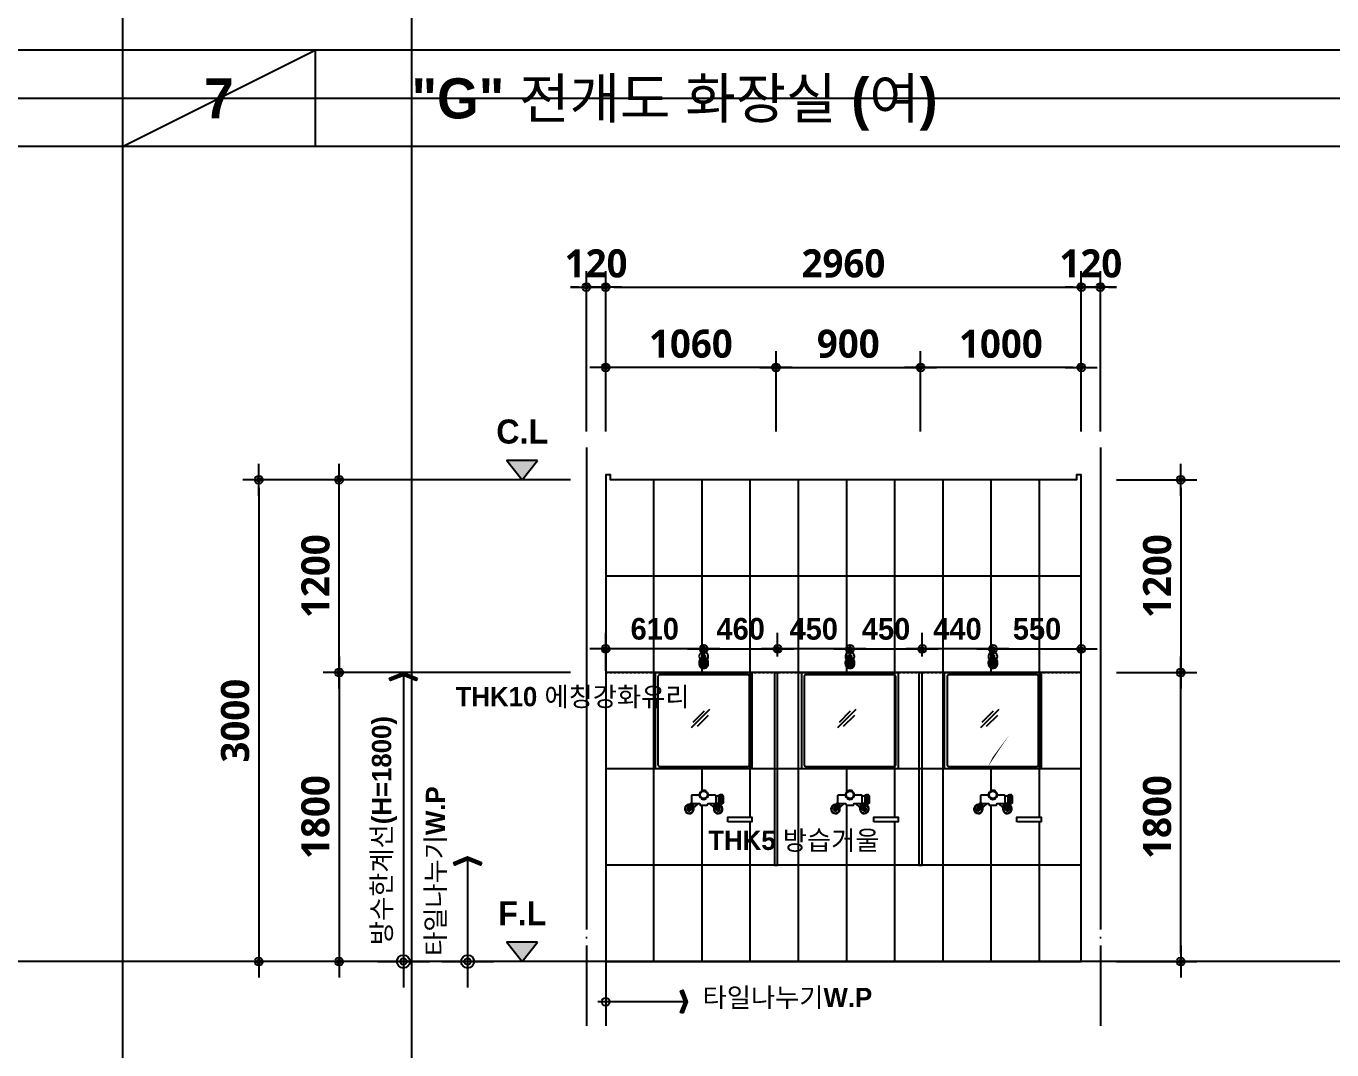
# Model space of a CAD drawing. Header units: millimetres. Extents: x 0 to 336000, y 0 to 30768.
# Drawn here: x 102138 to 110267, y 15100 to 21475 of the extents above; entities that cross this region are included whole.
import ezdxf
from ezdxf.enums import TextEntityAlignment as Align

# ---------------------------------------------------------------- set-up
doc = ezdxf.new("R2010")
doc.units = ezdxf.units.MM
doc.header["$LTSCALE"] = 50
doc.linetypes.add('CEN', pattern=[62, 60, -1, 0, -1])
doc.linetypes.add('HID', pattern=[0.5, 0.25, -0.25])
doc.layers.get('Defpoints').update_dxf_attribs({"color": 153})
for name, color, linetype in [('A-ANNO-DIM', 4, 'Continuous'), ('A-ANNO-GRA1', 7, 'Continuous'), ('A-ANNO-LEAD', 4, 'Continuous'), ('A-ANNO-SYMB', 7, 'Continuous'), ('A-ANNO-TEXT1', 7, 'Continuous'), ('A-CEN', 1, 'CEN'), ('A-FLOR-TOIL-ELE2', 4, 'Continuous'), ('A-FLOR-TOIL-TILE', 8, 'Continuous'), ('A-FLOR-TOIL-WALL', 6, 'Continuous'), ('A-ST-AXIS-DIM', 7, 'Continuous'), ('A-TOIL-FUR', 5, 'Continuous'), ('CEN', 1, 'Continuous'), ('DIM', 7, 'Continuous'), ('ELE2', 3, 'Continuous'), ('FUR', 4, 'Continuous'), ('HAT', 5, 'Continuous'), ('HID', 7, 'HID')]:
    doc.layers.add(name, color=color, linetype=linetype)
doc.layers.add('G(그리드1)', color=185, linetype='Continuous', plot=False)
doc.layers.add('G(그리드2)', color=235, linetype='Continuous', plot=False)
doc.styles.add('2020음성 1차', font='나눔고딕Bold.ttf')
doc.styles.add('SH_진천_나눔', font='')
doc.styles.get("Standard").update_dxf_attribs({"font": 'arial.ttf'})
doc.styles.get('SH_진천_나눔').set_extended_font_data('NanumGothic', bold=True)
doc.dimstyles.new('SHP 50', dxfattribs={"dimscale": 50, "dimtxt": 3.5, "dimasz": 1, "dimexe": 2, "dimexo": 2, "dimgap": 1, "dimtad": 1, "dimdec": 0, "dimzin": 0, "dimdsep": 46, "dimtxsty": 'SH_진천_나눔', "dimblk": 'DIMDOT', "dimcen": 0.09, "dimclrd": 256, "dimclre": 256, "dimclrt": 3, "dimadec": 0, "dimazin": 1, "dimtfac": 1, "dimtdec": 0, "dimtix": 1, "dimtmove": 2, "dimatfit": 0, "dimldrblk": 'DIMDOT', "dimfxl": 1, "dimtolj": 1, "dimtzin": 0, "dimlwd": -1, "dimlwe": -1, "dimarcsym": 0})
doc.dimstyles.new('SHP 50내부', dxfattribs={"dimscale": 50, "dimtxt": 2.7, "dimasz": 1, "dimexe": 2, "dimexo": 2, "dimgap": 1, "dimtad": 1, "dimdec": 0, "dimzin": 0, "dimdsep": 46, "dimtxsty": '2020음성 1차', "dimblk": 'DIMDOT', "dimcen": 0.09, "dimclrd": 256, "dimclre": 256, "dimclrt": 3, "dimadec": 0, "dimazin": 1, "dimtfac": 1, "dimtdec": 0, "dimtix": 1, "dimtmove": 2, "dimatfit": 0, "dimldrblk": 'DIMDOT', "dimfxl": 1, "dimtolj": 1, "dimtzin": 0, "dimlwd": -1, "dimlwe": -1, "dimarcsym": 0})

# ---------------------------------------------------------------- blocks, each defined once
blk = doc.blocks.new('DIMDOT')
at = {"color": 0}
blk.add_line((-2, 0), (2, 0), dxfattribs=at)
for radius in [0.5, 0.25]:
    blk.add_circle((0, 0), radius, dxfattribs=at)
blk = doc.blocks.new('*D21363')
at = {"layer": 'A-ST-AXIS-DIM'}
for p, q in [((105626.1, 18950), (105626.1, 19950)), ((105746.1, 18950), (105746.1, 19950)), ((105576.1, 19850), (105526.1, 19850)), ((105746.1, 19850), (105626.1, 19850)), ((105796.1, 19850), (105846.1, 19850))]:
    blk.add_line(p, q, dxfattribs=at)
at = {"layer": 'Defpoints', "color": 0}
for p in [(105626.1, 19850), (105626.1, 18850), (105746.1, 18850)]:
    blk.add_point(p, dxfattribs=at)
at = {"layer": 'A-ST-AXIS-DIM', "linetype": 'ByBlock', "xscale": 50, "yscale": 50, "zscale": 50}
blk.add_blockref('DIMDOT', (105626.1, 19850), dxfattribs=at)
at = {"layer": 'A-ST-AXIS-DIM', "linetype": 'ByBlock', "xscale": 50, "yscale": 50, "zscale": 50, "rotation": 180}
blk.add_blockref('DIMDOT', (105746.1, 19850), dxfattribs=at)
at = {"layer": 'A-ST-AXIS-DIM', "color": 3, "insert": (105686.1, 19996.2), "char_height": 175, "attachment_point": 5, "style": 'SH_진천_나눔'}
blk.add_mtext('\\A1;120', dxfattribs=at)
blk = doc.blocks.new('*D21364')
at = {"layer": 'A-ST-AXIS-DIM'}
for p, q in [((105746.1, 18950), (105746.1, 19950)), ((108706.1, 18950), (108706.1, 19950)), ((105796.1, 19850), (108656.1, 19850))]:
    blk.add_line(p, q, dxfattribs=at)
at = {"layer": 'Defpoints', "color": 0}
for p in [(108706.1, 19850), (105746.1, 18850), (108706.1, 18850)]:
    blk.add_point(p, dxfattribs=at)
at = {"layer": 'A-ST-AXIS-DIM', "linetype": 'ByBlock', "xscale": 50, "yscale": 50, "zscale": 50, "rotation": 180}
blk.add_blockref('DIMDOT', (105746.1, 19850), dxfattribs=at)
at = {"layer": 'A-ST-AXIS-DIM', "linetype": 'ByBlock', "xscale": 50, "yscale": 50, "zscale": 50}
blk.add_blockref('DIMDOT', (108706.1, 19850), dxfattribs=at)
at = {"layer": 'A-ST-AXIS-DIM', "color": 3, "insert": (107226.1, 19996.6), "char_height": 175, "attachment_point": 5, "style": 'SH_진천_나눔'}
blk.add_mtext('\\A1;2960', dxfattribs=at)
blk = doc.blocks.new('*D21365')
at = {"layer": 'A-ST-AXIS-DIM'}
for p, q in [((108706.1, 18950), (108706.1, 19950)), ((108826.1, 18950), (108826.1, 19950)), ((108656.1, 19850), (108606.1, 19850)), ((108706.1, 19850), (108826.1, 19850)), ((108876.1, 19850), (108926.1, 19850))]:
    blk.add_line(p, q, dxfattribs=at)
at = {"layer": 'Defpoints', "color": 0}
for p in [(108826.1, 19850), (108706.1, 18850), (108826.1, 18850)]:
    blk.add_point(p, dxfattribs=at)
at = {"layer": 'A-ST-AXIS-DIM', "linetype": 'ByBlock', "xscale": 50, "yscale": 50, "zscale": 50}
blk.add_blockref('DIMDOT', (108706.1, 19850), dxfattribs=at)
at = {"layer": 'A-ST-AXIS-DIM', "linetype": 'ByBlock', "xscale": 50, "yscale": 50, "zscale": 50, "rotation": 180}
blk.add_blockref('DIMDOT', (108826.1, 19850), dxfattribs=at)
at = {"layer": 'A-ST-AXIS-DIM', "color": 3, "insert": (108766.1, 19996.2), "char_height": 175, "attachment_point": 5, "style": 'SH_진천_나눔'}
blk.add_mtext('\\A1;120', dxfattribs=at)
blk = doc.blocks.new('*D21366')
at = {"layer": 'A-ST-AXIS-DIM'}
for p, q in [((105526.1, 18650), (103486.1, 18650)), ((103586.1, 18600), (103586.1, 15700)), ((105526.1, 15650), (103486.1, 15650))]:
    blk.add_line(p, q, dxfattribs=at)
at = {"layer": 'Defpoints', "color": 0}
for p in [(105626.1, 18650), (103586.1, 15650), (105626.1, 15650)]:
    blk.add_point(p, dxfattribs=at)
at = {"layer": 'A-ST-AXIS-DIM', "linetype": 'ByBlock', "xscale": 50, "yscale": 50, "zscale": 50}
for p, rotation in [((103586.1, 18650), 90), ((103586.1, 15650), 270)]:
    blk.add_blockref('DIMDOT', p, dxfattribs=dict(at, rotation=rotation))
at = {"layer": 'A-ST-AXIS-DIM', "color": 3, "insert": (103439.5, 17150), "char_height": 175, "attachment_point": 5, "rotation": 90, "style": 'SH_진천_나눔'}
blk.add_mtext('\\A1;3000', dxfattribs=at)
blk = doc.blocks.new('*D21367')
at = {"layer": 'A-ST-AXIS-DIM'}
for p, q in [((105526.1, 18650), (103986.1, 18650)), ((104086.1, 17500), (104086.1, 18600)), ((105526.1, 17450), (103986.1, 17450))]:
    blk.add_line(p, q, dxfattribs=at)
at = {"layer": 'Defpoints', "color": 0}
for p in [(104086.1, 18650), (105626.1, 18650), (105626.1, 17450)]:
    blk.add_point(p, dxfattribs=at)
at = {"layer": 'A-ST-AXIS-DIM', "linetype": 'ByBlock', "xscale": 50, "yscale": 50, "zscale": 50}
for p, rotation in [((104086.1, 18650), 90), ((104086.1, 17450), 270)]:
    blk.add_blockref('DIMDOT', p, dxfattribs=dict(at, rotation=rotation))
at = {"layer": 'A-ST-AXIS-DIM', "color": 3, "insert": (103939.9, 18050), "char_height": 175, "attachment_point": 5, "rotation": 90, "style": 'SH_진천_나눔'}
blk.add_mtext('\\A1;1200', dxfattribs=at)
blk = doc.blocks.new('*D21368')
at = {"layer": 'A-ST-AXIS-DIM'}
for p, q in [((105526.1, 17450), (103986.1, 17450)), ((104086.1, 17400), (104086.1, 15700)), ((105526.1, 15650), (103986.1, 15650))]:
    blk.add_line(p, q, dxfattribs=at)
at = {"layer": 'Defpoints', "color": 0}
for p in [(105626.1, 17450), (104086.1, 15650), (105626.1, 15650)]:
    blk.add_point(p, dxfattribs=at)
at = {"layer": 'A-ST-AXIS-DIM', "linetype": 'ByBlock', "xscale": 50, "yscale": 50, "zscale": 50}
for p, rotation in [((104086.1, 17450), 90), ((104086.1, 15650), 270)]:
    blk.add_blockref('DIMDOT', p, dxfattribs=dict(at, rotation=rotation))
at = {"layer": 'A-ST-AXIS-DIM', "color": 3, "insert": (103939.5, 16550), "char_height": 175, "attachment_point": 5, "rotation": 90, "style": 'SH_진천_나눔'}
blk.add_mtext('\\A1;1800', dxfattribs=at)
blk = doc.blocks.new('*D21369')
at = {"layer": 'A-ST-AXIS-DIM'}
for p, q in [((108926.1, 17450), (109426.1, 17450)), ((109326.1, 15700), (109326.1, 17400)), ((108926.1, 15650), (109426.1, 15650))]:
    blk.add_line(p, q, dxfattribs=at)
at = {"layer": 'Defpoints', "color": 0}
for p in [(108826.1, 17450), (109326.1, 17450), (108826.1, 15650)]:
    blk.add_point(p, dxfattribs=at)
at = {"layer": 'A-ST-AXIS-DIM', "linetype": 'ByBlock', "xscale": 50, "yscale": 50, "zscale": 50}
for p, rotation in [((109326.1, 17450), 90), ((109326.1, 15650), 270)]:
    blk.add_blockref('DIMDOT', p, dxfattribs=dict(at, rotation=rotation))
at = {"layer": 'A-ST-AXIS-DIM', "color": 3, "insert": (109179.5, 16550), "char_height": 175, "attachment_point": 5, "rotation": 90, "style": 'SH_진천_나눔'}
blk.add_mtext('\\A1;1800', dxfattribs=at)
blk = doc.blocks.new('*D21370')
at = {"layer": 'A-ST-AXIS-DIM'}
for p, q in [((108926.1, 18650), (109426.1, 18650)), ((109326.1, 18600), (109326.1, 17500)), ((108926.1, 17450), (109426.1, 17450))]:
    blk.add_line(p, q, dxfattribs=at)
at = {"layer": 'Defpoints', "color": 0}
for p in [(108826.1, 18650), (108826.1, 17450), (109326.1, 17450)]:
    blk.add_point(p, dxfattribs=at)
at = {"layer": 'A-ST-AXIS-DIM', "linetype": 'ByBlock', "xscale": 50, "yscale": 50, "zscale": 50}
for p, rotation in [((109326.1, 18650), 90), ((109326.1, 17450), 270)]:
    blk.add_blockref('DIMDOT', p, dxfattribs=dict(at, rotation=rotation))
at = {"layer": 'A-ST-AXIS-DIM', "color": 3, "insert": (109179.9, 18050), "char_height": 175, "attachment_point": 5, "rotation": 90, "style": 'SH_진천_나눔'}
blk.add_mtext('\\A1;1200', dxfattribs=at)
blk = doc.blocks.new('*D21371')
at = {"layer": 'A-ST-AXIS-DIM'}
for p, q in [((105746.1, 18950), (105746.1, 19450)), ((106806.1, 18950), (106806.1, 19450)), ((106756.1, 19350), (105796.1, 19350))]:
    blk.add_line(p, q, dxfattribs=at)
at = {"layer": 'Defpoints', "color": 0}
for p in [(105746.1, 19350), (105746.1, 18850), (106806.1, 18850)]:
    blk.add_point(p, dxfattribs=at)
at = {"layer": 'A-ST-AXIS-DIM', "linetype": 'ByBlock', "xscale": 50, "yscale": 50, "zscale": 50, "rotation": 180}
blk.add_blockref('DIMDOT', (105746.1, 19350), dxfattribs=at)
at = {"layer": 'A-ST-AXIS-DIM', "linetype": 'ByBlock', "xscale": 50, "yscale": 50, "zscale": 50}
blk.add_blockref('DIMDOT', (106806.1, 19350), dxfattribs=at)
at = {"layer": 'A-ST-AXIS-DIM', "color": 3, "insert": (106276.1, 19496.6), "char_height": 175, "attachment_point": 5, "style": 'SH_진천_나눔'}
blk.add_mtext('\\A1;1060', dxfattribs=at)
blk = doc.blocks.new('ARROWX')
blk.add_lwpolyline([(-0.2, -0.5), (-0.293, -0.463), (-0.108, 0), (-0.293, 0.463), (-0.2, 0.5), (0, 0)], close=True)
for points in [[(-0.2, 0.5), (-0.293, 0.463), (0, 0), (-0.108, 0)], [(0, 0), (-0.108, 0), (-0.2, -0.5), (-0.293, -0.463)]]:
    blk.add_solid(points)
blk = doc.blocks.new('Z_DOT')
at = {"layer": 'DIM', "color": 0}
for p, q in [((0, -3), (0, 3)), ((-3, 0), (3, 0))]:
    blk.add_line(p, q, dxfattribs=at)
for radius in [0.75, 0.375]:
    blk.add_circle((0, 0), radius, dxfattribs=at)
blk = doc.blocks.new('*D21372')
at = {"layer": 'A-ST-AXIS-DIM'}
for p, q in [((106806.1, 18950), (106806.1, 19450)), ((107706.1, 18950), (107706.1, 19450)), ((106856.1, 19350), (107656.1, 19350))]:
    blk.add_line(p, q, dxfattribs=at)
at = {"layer": 'Defpoints', "color": 0}
for p in [(107706.1, 19350), (106806.1, 18850), (107706.1, 18850)]:
    blk.add_point(p, dxfattribs=at)
at = {"layer": 'A-ST-AXIS-DIM', "linetype": 'ByBlock', "xscale": 50, "yscale": 50, "zscale": 50, "rotation": 180}
blk.add_blockref('DIMDOT', (106806.1, 19350), dxfattribs=at)
at = {"layer": 'A-ST-AXIS-DIM', "linetype": 'ByBlock', "xscale": 50, "yscale": 50, "zscale": 50}
blk.add_blockref('DIMDOT', (107706.1, 19350), dxfattribs=at)
at = {"layer": 'A-ST-AXIS-DIM', "color": 3, "insert": (107256.1, 19496.6), "char_height": 175, "attachment_point": 5, "style": 'SH_진천_나눔'}
blk.add_mtext('\\A1;900', dxfattribs=at)
blk = doc.blocks.new('*D21373')
at = {"layer": 'A-ST-AXIS-DIM'}
for p, q in [((107706.1, 18950), (107706.1, 19450)), ((108706.1, 18950), (108706.1, 19450)), ((108656.1, 19350), (107756.1, 19350))]:
    blk.add_line(p, q, dxfattribs=at)
at = {"layer": 'Defpoints', "color": 0}
for p in [(107706.1, 19350), (107706.1, 18850), (108706.1, 18850)]:
    blk.add_point(p, dxfattribs=at)
at = {"layer": 'A-ST-AXIS-DIM', "linetype": 'ByBlock', "xscale": 50, "yscale": 50, "zscale": 50, "rotation": 180}
blk.add_blockref('DIMDOT', (107706.1, 19350), dxfattribs=at)
at = {"layer": 'A-ST-AXIS-DIM', "linetype": 'ByBlock', "xscale": 50, "yscale": 50, "zscale": 50}
blk.add_blockref('DIMDOT', (108706.1, 19350), dxfattribs=at)
at = {"layer": 'A-ST-AXIS-DIM', "color": 3, "insert": (108206.1, 19496), "char_height": 175, "attachment_point": 5, "style": 'SH_진천_나눔'}
blk.add_mtext('\\A1;1000', dxfattribs=at)
blk = doc.blocks.new('샤워기-E')
at = {"layer": 'A-TOIL-FUR', "color": 0}
blk.add_lwpolyline([(300, 1800), (300, 1200), (-300, 1200), (-300, 1800)], close=True, dxfattribs=at)
blk.add_lwpolyline([(-275, 1215), (275, 1215, 0.414214), (285, 1225), (285, 1775, 0.414214), (275, 1785), (-275, 1785, 0.414214), (-285, 1775), (-285, 1225, 0.414214)], format="xyb", close=True, dxfattribs=at)
at = {"layer": 'FUR', "color": 8}
for p, q in [((-21.4, 1860.9), (-21.4, 1873.7)), ((-14.4, 1865.2), (-14.4, 1877.9)), ((0, 1868), (0, 1880.7)), ((14.4, 1865.2), (14.4, 1877.9)), ((21.4, 1860.9), (21.4, 1873.7)), ((-26.9, 1853.7), (-26.9, 1866.4)), ((-25.2, 1856.7), (-25.2, 1869.4)), ((-20, 1844.6), (-20, 1841.1)), ((20, 1844.6), (20, 1841.1)), ((25.2, 1856.7), (25.2, 1869.4)), ((26.9, 1853.7), (26.9, 1866.4)), ((-84.3, 966.2), (-65.9, 970.2)), ((-83.9, 964.3), (-65.5, 968.3)), ((83.9, 964.3), (65.5, 968.3)), ((84.3, 966.2), (65.9, 970.2))]:
    blk.add_line(p, q, dxfattribs=at)
at = {"layer": 'FUR'}
for p, q in [((-25, 1848.2), (-25, 1844.6)), ((25, 1848.2), (25, 1844.6))]:
    blk.add_line(p, q, dxfattribs=at)
at = {"layer": 'FUR', "color": 0}
for p, q in [((-75, 992.4), (-98.6, 957.5)), ((-37.1, 982), (-81.4, 942.5)), ((37.1, 982), (81.4, 942.5)), ((75, 1033), (95, 1033)), ((75, 987), (95, 987)), ((78.6, 987), (98.6, 957.5)), ((100, 1033), (103, 1033)), ((100, 987), (103, 987)), ((108, 1033), (111, 1033)), ((108, 987), (111, 987))]:
    blk.add_line(p, q, dxfattribs=at)
for points in [[(28, 1848.2), (28, 1870.1, 0.133256), (26, 1877.3, 0.106756), (19.8, 1884.1, 0.082828), (11.1, 1888.3, 0.071352), (0, 1889.9, 0.071352), (-11.1, 1888.3, 0.082828), (-19.8, 1884.1, 0.106756), (-26, 1877.3, 0.133256), (-28, 1870.1), (-28, 1848.2)], [(-9, 1888.8), (-9, 1899.9, -0.098491), (-8.3, 1903.3, -0.098491), (-6.4, 1906.3, -0.098491), (-3.4, 1908.2, -0.098491), (0, 1908.9, -0.098491), (3.4, 1908.2, -0.098491), (6.4, 1906.3, -0.098491), (8.3, 1903.3, -0.098491), (9, 1899.9), (9, 1888.8)], [(20.9, 1835, 0.090489), (26, 1841, 0.133256), (28, 1848.2, 0.133256), (26, 1855.3, 0.106756), (19.8, 1862.2, 0.082828), (11.1, 1866.4, 0.071352), (0, 1868, 0.071352), (-11.1, 1866.4, 0.082828), (-19.8, 1862.2, 0.106756), (-26, 1855.3, 0.133256), (-28, 1848.2)], [(-28, 1848.2, 0.133256), (-26, 1841, 0.090489), (-20.9, 1835)], [(24.2, 1052, -0.558295), (14, 1062.2, 0.267949), (-14, 1062.2, -0.558295), (-24.2, 1052, 0.267949), (-24.2, 1024, -0.558295), (-14, 1013.8, 0.267949), (14, 1013.8, -0.558295), (24.2, 1024, 0.267949), (24.2, 1052)], [(28, 1038), (70, 1038, -0.414214), (75, 1033), (75, 987, -0.414214), (70, 982), (30, 982, 0.414214), (20, 972), (-20, 972, 0.414214), (-30, 982), (-70, 982, -0.414214), (-75, 987), (-75, 1033, -0.414214), (-70, 1038), (-28, 1038)]]:
    blk.add_lwpolyline(points, format="xyb", dxfattribs=at)
at = {"layer": 'FUR', "color": 8}
for points in [[(28, 1860.9, 0.133256), (26, 1868.1, 0.106756), (19.8, 1874.9, 0.082828), (11.1, 1879.1, 0.071352), (0, 1880.7, 0.071352), (-11.1, 1879.1, 0.082828), (-19.8, 1874.9, 0.106756), (-26, 1868.1, 0.133256), (-28, 1860.9)], [(25, 1848.2, 0.133256), (23.3, 1854.6, 0.106756), (17.7, 1860.7, 0.082828), (9.9, 1864.4, 0.071352), (0, 1865.8, 0.071352), (-9.9, 1864.4, 0.082828), (-17.7, 1860.7, 0.106756), (-23.3, 1854.6, 0.133256), (-25, 1848.2)], [(20, 1844.6, 0.133256), (18.6, 1849.8, 0.106756), (14.1, 1854.6, 0.082828), (7.9, 1857.6, 0.071352), (0, 1858.8, 0.071352), (-7.9, 1857.6, 0.082828), (-14.1, 1854.6, 0.106756), (-18.6, 1849.8, 0.133256), (-20, 1844.6)]]:
    blk.add_lwpolyline(points, format="xyb", dxfattribs=at)
at = {"layer": 'FUR', "color": 0, "elevation": 0}
for points in [[(-25, 1844.6, 0.133256), (-23.3, 1838.2, 0.106756), (-17.7, 1832.1, 0.082828), (-9.9, 1828.4, 0.071352), (0, 1826.9, 0.071352), (9.9, 1828.4, 0.082828), (17.7, 1832.1, 0.106756), (23.3, 1838.2, 0.133256), (25, 1844.6, 0.133256), (23.3, 1851, 0.106756), (17.7, 1857.1, 0.082828), (9.9, 1860.9, 0.071352), (0, 1862.3, 0.071352), (-9.9, 1860.9, 0.082828), (-17.7, 1857.1, 0.106756), (-23.3, 1851, 0.133256)], [(-20, 1841.1, 0.133256), (-18.6, 1836, 0.106756), (-14.1, 1831.1, 0.082828), (-7.9, 1828.1, 0.071352), (0, 1826.9, 0.071352), (7.9, 1828.1, 0.082828), (14.1, 1831.1, 0.106756), (18.6, 1836, 0.133256), (20, 1841.1, 0.133256), (18.6, 1846.2, 0.106756), (14.1, 1851.1, 0.082828), (7.9, 1854.1, 0.071352), (0, 1855.2, 0.071352), (-7.9, 1854.1, 0.082828), (-14.1, 1851.1, 0.106756), (-18.6, 1846.2, 0.133256)]]:
    blk.add_lwpolyline(points, format="xyb", close=True, dxfattribs=at)
at = {"layer": 'FUR', "color": 8, "elevation": 0}
for points in [[(-19, 1841.1, 0.133256), (-18.9, 1840.6, 0.106756), (-18.4, 1840.1, 0.082828), (-17.8, 1839.8, 0.071352), (-17, 1839.7, 0.071352), (-16.2, 1839.8, 0.082828), (-15.6, 1840.1, 0.106756), (-15.1, 1840.6, 0.133256), (-15, 1841.1, 0.133256), (-15.1, 1841.6, 0.106756), (-15.6, 1842.1, 0.082828), (-16.2, 1842.4, 0.071352), (-17, 1842.5, 0.071352), (-17.8, 1842.4, 0.082828), (-18.4, 1842.1, 0.106756), (-18.9, 1841.6, 0.133256)], [(-17.3, 1845.8, 0.133256), (-17.2, 1845.3, 0.106756), (-16.7, 1844.8, 0.082828), (-16.1, 1844.5, 0.071352), (-15.3, 1844.4, 0.071352), (-14.5, 1844.5, 0.082828), (-13.9, 1844.8, 0.106756), (-13.4, 1845.3, 0.133256), (-13.3, 1845.8, 0.133256), (-13.4, 1846.3, 0.106756), (-13.9, 1846.8, 0.082828), (-14.5, 1847.1, 0.071352), (-15.3, 1847.2, 0.071352), (-16.1, 1847.1, 0.082828), (-16.7, 1846.8, 0.106756), (-17.2, 1846.3, 0.133256)], [(-17.3, 1836.4, -0.133256), (-17.2, 1836.9, -0.106756), (-16.7, 1837.4, -0.082828), (-16.1, 1837.7, -0.071352), (-15.3, 1837.8, -0.071352), (-14.5, 1837.7, -0.082828), (-13.9, 1837.4, -0.106756), (-13.4, 1836.9, -0.133256), (-13.3, 1836.4, -0.133256), (-13.4, 1835.9, -0.106756), (-13.9, 1835.4, -0.082828), (-14.5, 1835.1, -0.071352), (-15.3, 1835, -0.071352), (-16.1, 1835.1, -0.082828), (-16.7, 1835.4, -0.106756), (-17.2, 1835.9, -0.133256)], [(-13.6, 1849.2, 0.133256), (-13.5, 1848.6, 0.106756), (-13.1, 1848.2, 0.082828), (-12.4, 1847.9, 0.071352), (-11.6, 1847.7, 0.071352), (-10.9, 1847.9, 0.082828), (-10.2, 1848.2, 0.106756), (-9.8, 1848.6, 0.133256), (-9.6, 1849.2, 0.133256), (-9.8, 1849.7, 0.106756), (-10.2, 1850.2, 0.082828), (-10.9, 1850.5, 0.071352), (-11.6, 1850.6, 0.071352), (-12.4, 1850.5, 0.082828), (-13.1, 1850.2, 0.106756), (-13.5, 1849.7, 0.133256)], [(-13.6, 1833, -0.133256), (-13.5, 1833.5, -0.106756), (-13.1, 1834, -0.082828), (-12.4, 1834.3, -0.071352), (-11.6, 1834.4, -0.071352), (-10.9, 1834.3, -0.082828), (-10.2, 1834, -0.106756), (-9.8, 1833.5, -0.133256), (-9.6, 1833, -0.133256), (-9.8, 1832.5, -0.106756), (-10.2, 1832, -0.082828), (-10.9, 1831.7, -0.071352), (-11.6, 1831.6, -0.071352), (-12.4, 1831.7, -0.082828), (-13.1, 1832, -0.106756), (-13.5, 1832.5, -0.133256)], [(-11, 1841.1, 0.133256), (-10.9, 1840.6, 0.106756), (-10.4, 1840.1, 0.082828), (-9.8, 1839.8, 0.071352), (-9, 1839.7, 0.071352), (-8.2, 1839.8, 0.082828), (-7.6, 1840.1, 0.106756), (-7.1, 1840.6, 0.133256), (-7, 1841.1, 0.133256), (-7.1, 1841.6, 0.106756), (-7.6, 1842.1, 0.082828), (-8.2, 1842.4, 0.071352), (-9, 1842.5, 0.071352), (-9.8, 1842.4, 0.082828), (-10.4, 1842.1, 0.106756), (-10.9, 1841.6, 0.133256)], [(-8.6, 1851.4, 0.133256), (-8.4, 1850.8, 0.106756), (-8, 1850.4, 0.082828), (-7.3, 1850.1, 0.071352), (-6.6, 1849.9, 0.071352), (-5.8, 1850.1, 0.082828), (-5.1, 1850.4, 0.106756), (-4.7, 1850.8, 0.133256), (-4.6, 1851.4, 0.133256), (-4.7, 1851.9, 0.106756), (-5.1, 1852.4, 0.082828), (-5.8, 1852.7, 0.071352), (-6.6, 1852.8, 0.071352), (-7.3, 1852.7, 0.082828), (-8, 1852.4, 0.106756), (-8.4, 1851.9, 0.133256)], [(-8.6, 1830.8, -0.133256), (-8.4, 1831.3, -0.106756), (-8, 1831.8, -0.082828), (-7.3, 1832.1, -0.071352), (-6.6, 1832.2, -0.071352), (-5.8, 1832.1, -0.082828), (-5.1, 1831.8, -0.106756), (-4.7, 1831.3, -0.133256), (-4.6, 1830.8, -0.133256), (-4.7, 1830.3, -0.106756), (-5.1, 1829.8, -0.082828), (-5.8, 1829.5, -0.071352), (-6.6, 1829.4, -0.071352), (-7.3, 1829.5, -0.082828), (-8, 1829.8, -0.106756), (-8.4, 1830.3, -0.133256)], [(-8.1, 1845.5, 0.133256), (-8, 1845, 0.106756), (-7.5, 1844.5, 0.082828), (-6.9, 1844.2, 0.071352), (-6.1, 1844.1, 0.071352), (-5.3, 1844.2, 0.082828), (-4.7, 1844.5, 0.106756), (-4.3, 1845, 0.133256), (-4.1, 1845.5, 0.133256), (-4.3, 1846, 0.106756), (-4.7, 1846.5, 0.082828), (-5.3, 1846.8, 0.071352), (-6.1, 1846.9, 0.071352), (-6.9, 1846.8, 0.082828), (-7.5, 1846.5, 0.106756), (-8, 1846, 0.133256)], [(-8.1, 1836.7, -0.133256), (-8, 1837.2, -0.106756), (-7.5, 1837.7, -0.082828), (-6.9, 1838, -0.071352), (-6.1, 1838.1, -0.071352), (-5.3, 1838, -0.082828), (-4.7, 1837.7, -0.106756), (-4.3, 1837.2, -0.133256), (-4.1, 1836.7, -0.133256), (-4.3, 1836.2, -0.106756), (-4.7, 1835.7, -0.082828), (-5.3, 1835.4, -0.071352), (-6.1, 1835.3, -0.071352), (-6.9, 1835.4, -0.082828), (-7.5, 1835.7, -0.106756), (-8, 1836.2, -0.133256)], [(-2, 1852.2, 0.133256), (-1.9, 1851.7, 0.106756), (-1.4, 1851.2, 0.082828), (-0.8, 1850.9, 0.071352), (0, 1850.8, 0.071352), (0.8, 1850.9, 0.082828), (1.4, 1851.2, 0.106756), (1.9, 1851.7, 0.133256), (2, 1852.2, 0.133256), (1.9, 1852.7, 0.106756), (1.4, 1853.2, 0.082828), (0.8, 1853.5, 0.071352), (0, 1853.6, 0.071352), (-0.8, 1853.5, 0.082828), (-1.4, 1853.2, 0.106756), (-1.9, 1852.7, 0.133256)], [(-2, 1847.1, 0.133256), (-1.9, 1846.6, 0.106756), (-1.4, 1846.1, 0.082828), (-0.8, 1845.8, 0.071352), (0, 1845.7, 0.071352), (0.8, 1845.8, 0.082828), (1.4, 1846.1, 0.106756), (1.9, 1846.6, 0.133256), (2, 1847.1, 0.133256), (1.9, 1847.6, 0.106756), (1.4, 1848.1, 0.082828), (0.8, 1848.4, 0.071352), (0, 1848.5, 0.071352), (-0.8, 1848.4, 0.082828), (-1.4, 1848.1, 0.106756), (-1.9, 1847.6, 0.133256)], [(-2, 1841.1, 0.133256), (-1.9, 1840.6, 0.106756), (-1.4, 1840.1, 0.082828), (-0.8, 1839.8, 0.071352), (0, 1839.7, 0.071352), (0.8, 1839.8, 0.082828), (1.4, 1840.1, 0.106756), (1.9, 1840.6, 0.133256), (2, 1841.1, 0.133256), (1.9, 1841.6, 0.106756), (1.4, 1842.1, 0.082828), (0.8, 1842.4, 0.071352), (0, 1842.5, 0.071352), (-0.8, 1842.4, 0.082828), (-1.4, 1842.1, 0.106756), (-1.9, 1841.6, 0.133256)], [(-2, 1835.1, 0.133256), (-1.9, 1834.6, 0.106756), (-1.4, 1834.1, 0.082828), (-0.8, 1833.8, 0.071352), (0, 1833.7, 0.071352), (0.8, 1833.8, 0.082828), (1.4, 1834.1, 0.106756), (1.9, 1834.6, 0.133256), (2, 1835.1, 0.133256), (1.9, 1835.6, 0.106756), (1.4, 1836.1, 0.082828), (0.8, 1836.4, 0.071352), (0, 1836.5, 0.071352), (-0.8, 1836.4, 0.082828), (-1.4, 1836.1, 0.106756), (-1.9, 1835.6, 0.133256)], [(-2, 1829.9, 0.133256), (-1.9, 1829.4, 0.106756), (-1.4, 1828.9, 0.082828), (-0.8, 1828.6, 0.071352), (0, 1828.5, 0.071352), (0.8, 1828.6, 0.082828), (1.4, 1828.9, 0.106756), (1.9, 1829.4, 0.133256), (2, 1829.9, 0.133256), (1.9, 1830.5, 0.106756), (1.4, 1830.9, 0.082828), (0.8, 1831.2, 0.071352), (0, 1831.4, 0.071352), (-0.8, 1831.2, 0.082828), (-1.4, 1830.9, 0.106756), (-1.9, 1830.5, 0.133256)], [(8.1, 1845.5, -0.133256), (8, 1845, -0.106756), (7.5, 1844.5, -0.082828), (6.9, 1844.2, -0.071352), (6.1, 1844.1, -0.071352), (5.3, 1844.2, -0.082828), (4.7, 1844.5, -0.106756), (4.3, 1845, -0.133256), (4.1, 1845.5, -0.133256), (4.3, 1846, -0.106756), (4.7, 1846.5, -0.082828), (5.3, 1846.8, -0.071352), (6.1, 1846.9, -0.071352), (6.9, 1846.8, -0.082828), (7.5, 1846.5, -0.106756), (8, 1846, -0.133256)], [(8.1, 1836.7, 0.133256), (8, 1837.2, 0.106756), (7.5, 1837.7, 0.082828), (6.9, 1838, 0.071352), (6.1, 1838.1, 0.071352), (5.3, 1838, 0.082828), (4.7, 1837.7, 0.106756), (4.3, 1837.2, 0.133256), (4.1, 1836.7, 0.133256), (4.3, 1836.2, 0.106756), (4.7, 1835.7, 0.082828), (5.3, 1835.4, 0.071352), (6.1, 1835.3, 0.071352), (6.9, 1835.4, 0.082828), (7.5, 1835.7, 0.106756), (8, 1836.2, 0.133256)], [(8.6, 1851.4, -0.133256), (8.4, 1850.8, -0.106756), (8, 1850.4, -0.082828), (7.3, 1850.1, -0.071352), (6.6, 1849.9, -0.071352), (5.8, 1850.1, -0.082828), (5.1, 1850.4, -0.106756), (4.7, 1850.8, -0.133256), (4.6, 1851.4, -0.133256), (4.7, 1851.9, -0.106756), (5.1, 1852.4, -0.082828), (5.8, 1852.7, -0.071352), (6.6, 1852.8, -0.071352), (7.3, 1852.7, -0.082828), (8, 1852.4, -0.106756), (8.4, 1851.9, -0.133256)], [(8.6, 1830.8, 0.133256), (8.4, 1831.3, 0.106756), (8, 1831.8, 0.082828), (7.3, 1832.1, 0.071352), (6.6, 1832.2, 0.071352), (5.8, 1832.1, 0.082828), (5.1, 1831.8, 0.106756), (4.7, 1831.3, 0.133256), (4.6, 1830.8, 0.133256), (4.7, 1830.3, 0.106756), (5.1, 1829.8, 0.082828), (5.8, 1829.5, 0.071352), (6.6, 1829.4, 0.071352), (7.3, 1829.5, 0.082828), (8, 1829.8, 0.106756), (8.4, 1830.3, 0.133256)], [(7, 1841.1, 0.133256), (7.1, 1840.6, 0.106756), (7.6, 1840.1, 0.082828), (8.2, 1839.8, 0.071352), (9, 1839.7, 0.071352), (9.8, 1839.8, 0.082828), (10.4, 1840.1, 0.106756), (10.9, 1840.6, 0.133256), (11, 1841.1, 0.133256), (10.9, 1841.6, 0.106756), (10.4, 1842.1, 0.082828), (9.8, 1842.4, 0.071352), (9, 1842.5, 0.071352), (8.2, 1842.4, 0.082828), (7.6, 1842.1, 0.106756), (7.1, 1841.6, 0.133256)], [(13.6, 1849.2, -0.133256), (13.5, 1848.6, -0.106756), (13.1, 1848.2, -0.082828), (12.4, 1847.9, -0.071352), (11.6, 1847.7, -0.071352), (10.9, 1847.9, -0.082828), (10.2, 1848.2, -0.106756), (9.8, 1848.6, -0.133256), (9.6, 1849.2, -0.133256), (9.8, 1849.7, -0.106756), (10.2, 1850.2, -0.082828), (10.9, 1850.5, -0.071352), (11.6, 1850.6, -0.071352), (12.4, 1850.5, -0.082828), (13.1, 1850.2, -0.106756), (13.5, 1849.7, -0.133256)], [(13.6, 1833, 0.133256), (13.5, 1833.5, 0.106756), (13.1, 1834, 0.082828), (12.4, 1834.3, 0.071352), (11.6, 1834.4, 0.071352), (10.9, 1834.3, 0.082828), (10.2, 1834, 0.106756), (9.8, 1833.5, 0.133256), (9.6, 1833, 0.133256), (9.8, 1832.5, 0.106756), (10.2, 1832, 0.082828), (10.9, 1831.7, 0.071352), (11.6, 1831.6, 0.071352), (12.4, 1831.7, 0.082828), (13.1, 1832, 0.106756), (13.5, 1832.5, 0.133256)], [(17.3, 1845.8, -0.133256), (17.2, 1845.3, -0.106756), (16.7, 1844.8, -0.082828), (16.1, 1844.5, -0.071352), (15.3, 1844.4, -0.071352), (14.5, 1844.5, -0.082828), (13.9, 1844.8, -0.106756), (13.4, 1845.3, -0.133256), (13.3, 1845.8, -0.133256), (13.4, 1846.3, -0.106756), (13.9, 1846.8, -0.082828), (14.5, 1847.1, -0.071352), (15.3, 1847.2, -0.071352), (16.1, 1847.1, -0.082828), (16.7, 1846.8, -0.106756), (17.2, 1846.3, -0.133256)], [(17.3, 1836.4, 0.133256), (17.2, 1836.9, 0.106756), (16.7, 1837.4, 0.082828), (16.1, 1837.7, 0.071352), (15.3, 1837.8, 0.071352), (14.5, 1837.7, 0.082828), (13.9, 1837.4, 0.106756), (13.4, 1836.9, 0.133256), (13.3, 1836.4, 0.133256), (13.4, 1835.9, 0.106756), (13.9, 1835.4, 0.082828), (14.5, 1835.1, 0.071352), (15.3, 1835, 0.071352), (16.1, 1835.1, 0.082828), (16.7, 1835.4, 0.106756), (17.2, 1835.9, 0.133256)], [(15, 1841.1, 0.133256), (15.1, 1840.6, 0.106756), (15.6, 1840.1, 0.082828), (16.2, 1839.8, 0.071352), (17, 1839.7, 0.071352), (17.8, 1839.8, 0.082828), (18.4, 1840.1, 0.106756), (18.9, 1840.6, 0.133256), (19, 1841.1, 0.133256), (18.9, 1841.6, 0.106756), (18.4, 1842.1, 0.082828), (17.8, 1842.4, 0.071352), (17, 1842.5, 0.071352), (16.2, 1842.4, 0.082828), (15.6, 1842.1, 0.106756), (15.1, 1841.6, 0.133256)]]:
    blk.add_lwpolyline(points, format="xyb", close=True, dxfattribs=at)
at = {"layer": 'FUR', "color": 0}
for points in [[(95, 1038), (100, 1038), (100, 982), (95, 982)], [(103, 1038), (103, 982), (108, 982), (108, 1038)], [(116, 982), (116, 1038), (111, 1038), (111, 982)], [(150, 870), (150, 900), (300, 900), (300, 870)]]:
    blk.add_lwpolyline(points, close=True, dxfattribs=at)
blk.add_lwpolyline([(116, 1033), (121, 1033), (121, 987), (116, 987)], dxfattribs=at)
for centre, radius in [((0, 1917.9), 4.35), ((0, 1038), 23)]:
    blk.add_circle(centre, radius, dxfattribs=at)
at = {"layer": 'FUR', "color": 8}
for centre, radius in [((-74.9, 967.3), 11.5), ((74.9, 967.3), 11.5), ((-90, 950), 8.39), ((-90, 950), 6.39), ((90, 950), 8.39), ((90, 950), 6.39)]:
    blk.add_circle(centre, radius, dxfattribs=at)
at = {"layer": 'FUR', "color": 0}
for centre, radius, start, end in [((0, 1899.9), 28, 321.36127, 218.63873), ((-90, 950), 28, 79.73761, 17.89707), ((90, 950), 28, 162.10293, 100.26239), ((-90, 950), 11.4, 138.81734, 318.81734), ((90, 950), 11.4, 221.18266, 41.18266)]:
    blk.add_arc(centre, radius, start, end, dxfattribs=at)
at = {"layer": 'FUR', "color": 8}
for centre, radius, start, end in [((-74.9, 967.3), 9.48, 18.20494, 186.1011), ((74.9, 967.3), 9.48, 353.8989, 161.79506), ((-90, 950), 25, 82.80964, 14.82504), ((-74.9, 967.3), 9.48, 198.20494, 6.1011), ((90, 950), 25, 165.17496, 97.19036), ((74.9, 967.3), 9.48, 173.8989, 341.79506)]:
    blk.add_arc(centre, radius, start, end, dxfattribs=at)
at = {"layer": 'HAT'}
for p, q in [((-75.1, 1457.4), (38.7, 1571.1)), ((-65.5, 1491.2), (4.1, 1560.8)), ((-39.7, 1465.4), (30.1, 1535.1))]:
    blk.add_line(p, q, dxfattribs=at)
blk = doc.blocks.new('*D21374')
at = {"layer": 'A-ANNO-DIM'}
for p, q in [((106816.1, 17550), (106816.1, 17696.7)), ((106356.1, 17622.4), (106356.1, 17496.7)), ((106406.1, 17596.7), (106766.1, 17596.7))]:
    blk.add_line(p, q, dxfattribs=at)
at = {"layer": 'Defpoints', "color": 0}
for p in [(106356.1, 17722.4), (106816.1, 17596.7), (106816.1, 17450)]:
    blk.add_point(p, dxfattribs=at)
at = {"layer": 'A-ANNO-DIM', "linetype": 'ByBlock', "xscale": 50, "yscale": 50, "zscale": 50, "rotation": 180}
blk.add_blockref('DIMDOT', (106356.1, 17596.7), dxfattribs=at)
at = {"layer": 'A-ANNO-DIM', "linetype": 'ByBlock', "xscale": 50, "yscale": 50, "zscale": 50}
blk.add_blockref('DIMDOT', (106816.1, 17596.7), dxfattribs=at)
at = {"layer": 'A-ANNO-DIM', "color": 3, "insert": (106586.1, 17721.2), "char_height": 135, "attachment_point": 5, "style": '2020음성 1차'}
blk.add_mtext('\\A1;460', dxfattribs=at)
blk = doc.blocks.new('*D21375')
at = {"layer": 'A-ANNO-DIM'}
for p, q in [((105746.1, 17461.2), (105746.1, 17696.7)), ((106306.1, 17596.7), (105796.1, 17596.7)), ((106356.1, 17622.4), (106356.1, 17496.7))]:
    blk.add_line(p, q, dxfattribs=at)
at = {"layer": 'Defpoints', "color": 0}
for p in [(106356.1, 17722.4), (105746.1, 17596.7), (105746.1, 17361.2)]:
    blk.add_point(p, dxfattribs=at)
at = {"layer": 'A-ANNO-DIM', "linetype": 'ByBlock', "xscale": 50, "yscale": 50, "zscale": 50, "rotation": 180}
blk.add_blockref('DIMDOT', (105746.1, 17596.7), dxfattribs=at)
at = {"layer": 'A-ANNO-DIM', "linetype": 'ByBlock', "xscale": 50, "yscale": 50, "zscale": 50}
blk.add_blockref('DIMDOT', (106356.1, 17596.7), dxfattribs=at)
at = {"layer": 'A-ANNO-DIM', "color": 3, "insert": (106051.1, 17721.2), "char_height": 135, "attachment_point": 5, "style": '2020음성 1차'}
blk.add_mtext('\\A1;610', dxfattribs=at)
blk = doc.blocks.new('*D21376')
at = {"layer": 'A-ANNO-DIM'}
for p, q in [((106816.1, 17550), (106816.1, 17696.7)), ((107216.1, 17596.7), (106866.1, 17596.7)), ((107266.1, 17616.5), (107266.1, 17496.7))]:
    blk.add_line(p, q, dxfattribs=at)
at = {"layer": 'Defpoints', "color": 0}
for p in [(107266.1, 17716.5), (106816.1, 17596.7), (106816.1, 17450)]:
    blk.add_point(p, dxfattribs=at)
at = {"layer": 'A-ANNO-DIM', "linetype": 'ByBlock', "xscale": 50, "yscale": 50, "zscale": 50, "rotation": 180}
blk.add_blockref('DIMDOT', (106816.1, 17596.7), dxfattribs=at)
at = {"layer": 'A-ANNO-DIM', "linetype": 'ByBlock', "xscale": 50, "yscale": 50, "zscale": 50}
blk.add_blockref('DIMDOT', (107266.1, 17596.7), dxfattribs=at)
at = {"layer": 'A-ANNO-DIM', "color": 3, "insert": (107041.1, 17720.9), "char_height": 135, "attachment_point": 5, "style": '2020음성 1차'}
blk.add_mtext('\\A1;450', dxfattribs=at)
blk = doc.blocks.new('*D21377')
at = {"layer": 'A-ANNO-DIM'}
for p, q in [((107716.1, 17550), (107716.1, 17696.7)), ((107266.1, 17616.5), (107266.1, 17496.7)), ((107316.1, 17596.7), (107666.1, 17596.7))]:
    blk.add_line(p, q, dxfattribs=at)
at = {"layer": 'Defpoints', "color": 0}
for p in [(107266.1, 17716.5), (107716.1, 17596.7), (107716.1, 17450)]:
    blk.add_point(p, dxfattribs=at)
at = {"layer": 'A-ANNO-DIM', "linetype": 'ByBlock', "xscale": 50, "yscale": 50, "zscale": 50, "rotation": 180}
blk.add_blockref('DIMDOT', (107266.1, 17596.7), dxfattribs=at)
at = {"layer": 'A-ANNO-DIM', "linetype": 'ByBlock', "xscale": 50, "yscale": 50, "zscale": 50}
blk.add_blockref('DIMDOT', (107716.1, 17596.7), dxfattribs=at)
at = {"layer": 'A-ANNO-DIM', "color": 3, "insert": (107491.1, 17720.9), "char_height": 135, "attachment_point": 5, "style": '2020음성 1차'}
blk.add_mtext('\\A1;450', dxfattribs=at)
blk = doc.blocks.new('*D21378')
at = {"layer": 'A-ANNO-DIM'}
for p, q in [((107716.1, 17550), (107716.1, 17696.7)), ((108106.1, 17596.7), (107766.1, 17596.7)), ((108156.1, 17610.6), (108156.1, 17496.7))]:
    blk.add_line(p, q, dxfattribs=at)
at = {"layer": 'Defpoints', "color": 0}
for p in [(108156.1, 17710.6), (107716.1, 17596.7), (107716.1, 17450)]:
    blk.add_point(p, dxfattribs=at)
at = {"layer": 'A-ANNO-DIM', "linetype": 'ByBlock', "xscale": 50, "yscale": 50, "zscale": 50, "rotation": 180}
blk.add_blockref('DIMDOT', (107716.1, 17596.7), dxfattribs=at)
at = {"layer": 'A-ANNO-DIM', "linetype": 'ByBlock', "xscale": 50, "yscale": 50, "zscale": 50}
blk.add_blockref('DIMDOT', (108156.1, 17596.7), dxfattribs=at)
at = {"layer": 'A-ANNO-DIM', "color": 3, "insert": (107936.1, 17720.7), "char_height": 135, "attachment_point": 5, "style": '2020음성 1차'}
blk.add_mtext('\\A1;440', dxfattribs=at)
blk = doc.blocks.new('*D21379')
at = {"layer": 'A-ANNO-DIM'}
for p, q in [((108706.1, 17484.9), (108706.1, 17696.7)), ((108156.1, 17610.6), (108156.1, 17496.7)), ((108206.1, 17596.7), (108656.1, 17596.7))]:
    blk.add_line(p, q, dxfattribs=at)
at = {"layer": 'Defpoints', "color": 0}
for p in [(108156.1, 17710.6), (108706.1, 17596.7), (108706.1, 17384.9)]:
    blk.add_point(p, dxfattribs=at)
at = {"layer": 'A-ANNO-DIM', "linetype": 'ByBlock', "xscale": 50, "yscale": 50, "zscale": 50, "rotation": 180}
blk.add_blockref('DIMDOT', (108156.1, 17596.7), dxfattribs=at)
at = {"layer": 'A-ANNO-DIM', "linetype": 'ByBlock', "xscale": 50, "yscale": 50, "zscale": 50}
blk.add_blockref('DIMDOT', (108706.1, 17596.7), dxfattribs=at)
at = {"layer": 'A-ANNO-DIM', "color": 3, "insert": (108431.1, 17720.9), "char_height": 135, "attachment_point": 5, "style": '2020음성 1차'}
blk.add_mtext('\\A1;550', dxfattribs=at)
blk = doc.blocks.new('_CIDOTB')
at = {"color": 0, "linetype": 'ByBlock'}
blk.add_line((2, 0), (-1, 0), dxfattribs=at)
blk.add_circle((0, 0), 0.5, dxfattribs=at)

msp = doc.modelspace()

# ---------------------------------------------------------------- hatches: boundary and pattern name
at = {"layer": 'A-ANNO-SYMB', "transparency": 33554687}
h = msp.add_hatch(color=256, dxfattribs=at)
h.dxf.hatch_style = 1
h.paths.add_polyline_path([(105321.6, 18770.5), (105130.7, 18770.5), (105226.1, 18650)])
h = msp.add_hatch(color=256, dxfattribs=at)
h.dxf.hatch_style = 1
h.paths.add_polyline_path([(105321.6, 15770.5), (105130.7, 15770.5), (105226.1, 15650)])

# ---------------------------------------------------------------- linework, layer by layer
at = {"layer": 'A-ANNO-GRA1'}
for p, q in [((102737.4, 27100), (102737.4, 1600)), ((119874.8, 21325), (85600, 21325)), ((103937.4, 21325), (103937.4, 20725)), ((119874.8, 20725), (85600, 20725))]:
    msp.add_line(p, q, dxfattribs=at)
at = {"layer": 'A-ANNO-LEAD'}
for points in [[(106806.3, 17059.6, 0, 40, 0), (106739.5, 17159.3, 0, 0, 0), (106651.2, 17290.9, 0, 0, 0), (106401.2, 17290.9, 0, 0, 0)], [(108154.9, 16922.6, 0, 40, 0), (108039, 16734.5, 0, 0, 0), (107817.1, 16403.6, 0, 0, 0), (107567.1, 16403.6, 0, 0, 0)]]:
    msp.add_lwpolyline(points, format="xyseb", dxfattribs=at)
at = {"layer": 'A-ANNO-SYMB'}
for p, q in [((104486.1, 17431.4), (104486.1, 15751.4)), ((104886.1, 16275.4), (104886.1, 15812)), ((106232.2, 15400), (105846.1, 15400))]:
    msp.add_line(p, q, dxfattribs=at)
at = {"layer": 'A-ANNO-SYMB', "transparency": 33554687}
for points in [[(105321.6, 18770.5), (105130.7, 18770.5), (105226.1, 18650)], [(105321.6, 15770.5), (105130.7, 15770.5), (105226.1, 15650)]]:
    msp.add_lwpolyline(points, close=True, dxfattribs=at)
at = {"layer": 'A-CEN'}
for p, q in [((105626.1, 18850), (105626.1, 15250)), ((108826.1, 18850), (108826.1, 15250))]:
    msp.add_line(p, q, dxfattribs=at)
at = {"layer": 'A-FLOR-TOIL-TILE'}
for p, q in [((106046.1, 15650), (106046.1, 18650)), ((106346.1, 17450), (106346.1, 18650)), ((106646.1, 16550), (106646.1, 18650)), ((106946.1, 15650), (106946.1, 18650)), ((107246.1, 17450), (107246.1, 18650)), ((107546.1, 16550), (107546.1, 18650)), ((107846.1, 15650), (107846.1, 18650)), ((108146.1, 17450), (108146.1, 18650)), ((108446.1, 16550), (108446.1, 18650)), ((108706.1, 18050), (105746.1, 18050)), ((108706.1, 17450), (105746.1, 17450)), ((108706.1, 16850), (105746.1, 16850)), ((106346.1, 16714.2), (106346.1, 16850)), ((107246.1, 16699.4), (107246.1, 16850)), ((108146.1, 16714.2), (108146.1, 16850)), ((106346.1, 15650), (106346.1, 16622)), ((107246.1, 15650), (107246.1, 16622)), ((108146.1, 15650), (108146.1, 16622)), ((106646.1, 15650), (106646.1, 16520)), ((107546.1, 15650), (107546.1, 16520)), ((108446.1, 15650), (108446.1, 16520)), ((108706.1, 16250), (105746.1, 16250))]:
    msp.add_line(p, q, dxfattribs=at)
at = {"layer": 'A-FLOR-TOIL-WALL'}
for points in [[(106816.1, 17450), (106796.1, 17450), (106796.1, 16250), (106816.1, 16250)], [(107716.1, 17450), (107696.1, 17450), (107696.1, 16250), (107716.1, 16250)]]:
    msp.add_lwpolyline(points, close=True, dxfattribs=at)
at = {"layer": 'CEN'}
msp.add_line((105746.1, 15650), (105746.1, 15250), dxfattribs=at)
at = {"layer": 'ELE2'}
msp.add_lwpolyline([(108706.1, 18650), (108706.1, 18680), (108676.1, 18680), (108676.1, 18650), (105776.1, 18650), (105776.1, 18680), (105746.1, 18680), (105746.1, 18650), (105746.1, 15650), (108706.1, 15650)], close=True, dxfattribs=at)
at = {"layer": 'G(그리드1)'}
msp.add_line((120474.8, 15650), (85000, 15650), dxfattribs=at)
at = {"layer": 'G(그리드2)'}
for p, q in [((104537.4, 27100), (104537.4, 1000)), ((102737.4, 20725), (103937.4, 21325)), ((120474.8, 21025), (85000, 21025))]:
    msp.add_line(p, q, dxfattribs=at)
at = {"layer": 'HID'}
msp.add_line((105746.1, 17450), (108706.1, 17450), dxfattribs=at)

# ---------------------------------------------------------------- block references
at = {"layer": 'A-ANNO-SYMB'}
for name, p, xscale, yscale, zscale, rotation in [('ARROWX', (104486.1, 17450), 172.7999999999884, 172.7999999999884, 172.7999999999884, 90), ('ARROWX', (104886.1, 16301.2), 172.7999999999884, 172.7999999999884, 172.7999999999884, 90), ('Z_DOT', (104486.1, 15650), 54, 54, 54, 270), ('Z_DOT', (104886.1, 15650), 54, 54, 54, 270)]:
    msp.add_blockref(name, p, dxfattribs=dict(at, xscale=xscale, yscale=yscale, zscale=zscale, rotation=rotation))
for name, p, xscale, yscale, zscale in [('ARROWX', (106253.8, 15400), 144, 144, 144), ('_CIDOTB', (105746.1, 15400), 50, 50, 50)]:
    msp.add_blockref(name, p, dxfattribs=dict(at, xscale=xscale, yscale=yscale, zscale=zscale))
at = {"layer": 'A-FLOR-TOIL-ELE2'}
for p in [(106356.1, 15650), (107266.1, 15650), (108156.1, 15650)]:
    msp.add_blockref('샤워기-E', p, dxfattribs=at)

# ---------------------------------------------------------------- texts
at = {"insert": (104537.4, 20900), "char_height": 2.5, "width": 17.525, "attachment_point": 1}
msp.add_mtext('화장실 (여)', dxfattribs=at)
at = {"layer": 'A-ANNO-TEXT1', "style": '2020음성 1차'}
for s, height, p in [('7', 250, (103337.4, 21025)), ('C.L', 150, (105226.1, 18950.5)), ('F.L', 150, (105226.1, 15950.5))]:
    msp.add_text(s, height=height, dxfattribs=at).set_placement(p, align=Align.MIDDLE_CENTER)
for s, height, p in [('"G" 전개도 화장실 (여)', 250, (104537.4, 21025)), ('타일나누기W.P', 120, (106349, 15426.4))]:
    msp.add_text(s, height=height, dxfattribs=at).set_placement(p, align=Align.MIDDLE_LEFT)
for s, p in [('THK10 에칭강화유리', (104811.4, 17239.7)), ('THK5 방습거울', (106384.8, 16345))]:
    msp.add_text(s, height=120, dxfattribs=at).set_placement(p)
at = {"layer": 'A-ANNO-TEXT1', "color": 1, "style": '2020음성 1차'}
msp.add_text('방수한계선(H=1800)', height=120, rotation=90, dxfattribs=at).set_placement((104410.4, 15752.3))
at = {"layer": 'A-ANNO-TEXT1', "style": '2020음성 1차'}
msp.add_text('타일나누기W.P', height=120, rotation=90, dxfattribs=at).set_placement((104745.9, 15684.9))

# ---------------------------------------------------------------- dimensions: what is measured, and where the dimension line sits
at = {"layer": 'A-ANNO-DIM'}
for base, p1, p2, angle, picture, middle in [((105746.1, 17596.7), (106356.1, 17722.4), (105746.1, 17361.2), 180, '*D21375', (106051.1, 17721.2)), ((106816.1, 17596.7), (106356.1, 17722.4), (106816.1, 17450), 0, '*D21374', (106586.1, 17721.2)), ((106816.1, 17596.7), (107266.1, 17716.5), (106816.1, 17450), 180, '*D21376', (107041.1, 17720.9)), ((107716.1, 17596.7), (107266.1, 17716.5), (107716.1, 17450), 0, '*D21377', (107491.1, 17720.9)), ((107716.1, 17596.7), (108156.1, 17710.6), (107716.1, 17450), 180, '*D21378', (107936.1, 17720.7)), ((108706.1, 17596.7), (108156.1, 17710.6), (108706.1, 17384.9), 0, '*D21379', (108431.1, 17720.9))]:
    dim = msp.add_linear_dim(base=base, p1=p1, p2=p2, angle=angle, dimstyle='SHP 50내부', override={"dimtxsty": '2020음성 1차', "dimldrblk": 'DIMDOT'}, dxfattribs=at)
    dim.commit()
    dim.dimension.update_dxf_attribs({"geometry": picture, "text_midpoint": middle})
at = {"layer": 'A-ST-AXIS-DIM'}
for base, p1, p2, picture, middle in [((105626.1, 19850), (105746.1, 18850), (105626.1, 18850), '*D21363', (105686.1, 19996.2)), ((105746.1, 19350), (106806.1, 18850), (105746.1, 18850), '*D21371', (106276.1, 19496.6))]:
    dim = msp.add_linear_dim(base=base, p1=p1, p2=p2, dimstyle='SHP 50', override={"dimtxsty": 'SH_진천_나눔', "dimldrblk": 'DIMDOT'}, dxfattribs=at)
    dim.commit()
    dim.dimension.update_dxf_attribs({"geometry": picture, "text_midpoint": middle})
for base, p1, p2, angle, picture, middle in [((108706.1, 19850), (105746.1, 18850), (108706.1, 18850), 180, '*D21364', (107226.1, 19996.6)), ((108826.1, 19850), (108706.1, 18850), (108826.1, 18850), 180, '*D21365', (108766.1, 19996.2)), ((107706.1, 19350), (106806.1, 18850), (107706.1, 18850), 180, '*D21372', (107256.1, 19496.6)), ((107706.1, 19350), (108706.1, 18850), (107706.1, 18850), 0, '*D21373', (108206.1, 19496)), ((103586.1, 15650), (105626.1, 18650), (105626.1, 15650), 270, '*D21366', (103439.5, 17150)), ((104086.1, 18650), (105626.1, 17450), (105626.1, 18650), 90, '*D21367', (103939.9, 18050)), ((109326.1, 17450), (108826.1, 18650), (108826.1, 17450), 270, '*D21370', (109179.9, 18050)), ((104086.1, 15650), (105626.1, 17450), (105626.1, 15650), 270, '*D21368', (103939.5, 16550)), ((109326.1, 17450), (108826.1, 15650), (108826.1, 17450), 90, '*D21369', (109179.5, 16550))]:
    dim = msp.add_linear_dim(base=base, p1=p1, p2=p2, angle=angle, dimstyle='SHP 50', override={"dimtxsty": 'SH_진천_나눔', "dimldrblk": 'DIMDOT'}, dxfattribs=at)
    dim.commit()
    dim.dimension.update_dxf_attribs({"geometry": picture, "text_midpoint": middle})

doc.saveas('drawing.dxf')
